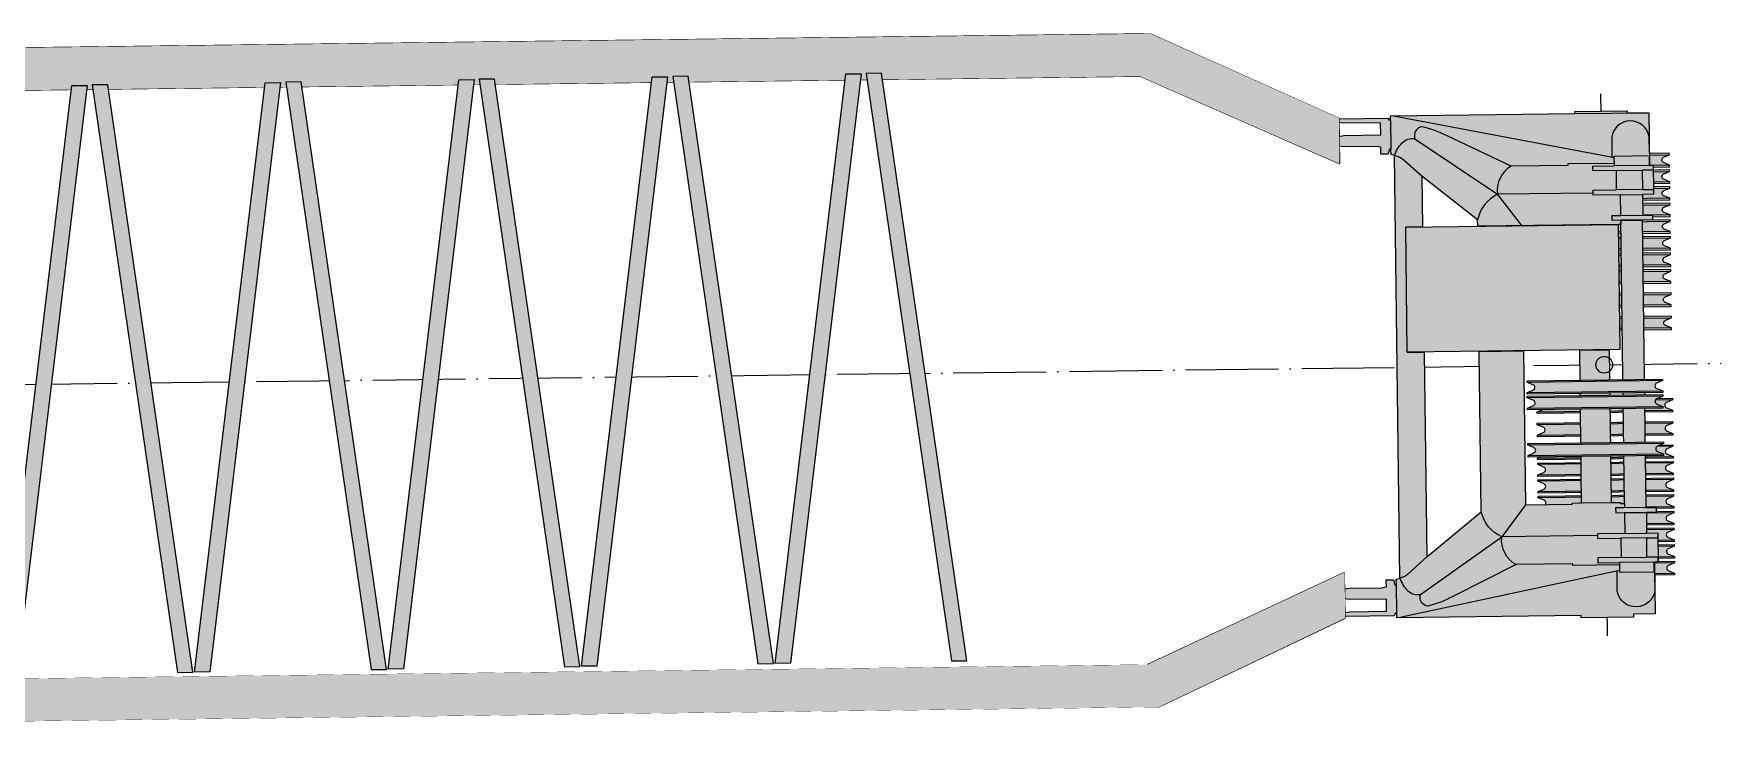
# Model space of a CAD drawing. Header units: millimetres. Extents: x -9999 to 19228, y -21000 to 39185.
# Drawn here: x 10249 to 18970, y -16707 to -13061 of the extents above; entities that cross this region are included whole.
import ezdxf

# ---------------------------------------------------------------- set-up
doc = ezdxf.new("R2010")
doc.units = ezdxf.units.MM
doc.set_wipeout_variables(frame=1)
doc.linetypes.add('ACAD_ISO04W100', pattern=[30, 24, -3, 0, -3])
doc.layers.add('Техника. Кран LR 1800', color=250, linetype='Continuous')
doc.layers.add('Техника. Кран LR 1800 Штриховка', color=7, linetype='Continuous', true_color=0xffd147)

# ---------------------------------------------------------------- blocks, each defined once
blk = doc.blocks.new('LR 1800-1-20230901.151408')
at = {"color": 0, "linetype": 'ByBlock', "lineweight": -2, "transparency": 16777216}
blk.add_wipeout([(350, 35), (350, 26.6), (319.3, 13.9), (319.3, 13.9), (312.5, 8.3), (310, 0), (312.5, -8.3), (319.3, -13.9), (319.3, -13.9), (350, -26.6), (350, -35), (-350, -35), (-350, -26.6), (-319.3, -13.9), (-319.3, -13.9), (-312.5, -8.3), (-310, 0), (-312.5, 8.3), (-319.3, 13.9), (-319.3, 13.9), (-350, 26.6), (-350, 35)], dxfattribs=at)
at = {"layer": 'Техника. Кран LR 1800 Штриховка', "transparency": 16777216}
h = blk.add_hatch(color=256, dxfattribs=at)
h.dxf.hatch_style = 1
h.set_gradient(color1=(173, 173, 173), tint=1, name='CYLINDER')
edge = h.paths.add_edge_path()
edge.add_line((-350, 35), (350, 35))
edge.add_line((350, 35), (350, 26.6))
edge.add_line((350, 26.6), (319.3, 13.9))
edge.add_arc((325, 0), 15, 112.5, 247.5)
edge.add_line((319.3, -13.9), (350, -26.6))
edge.add_line((350, -26.6), (350, -35))
edge.add_line((350, -35), (-350, -35))
edge.add_line((-350, -35), (-350, -26.6))
edge.add_line((-350, -26.6), (-319.3, -13.9))
edge.add_arc((-325, 0), 15, 292.5, 427.5)
edge.add_line((-319.3, 13.9), (-350, 26.6))
edge.add_line((-350, 26.6), (-350, 35))
at = {"color": 0, "linetype": 'ByBlock', "lineweight": 5, "transparency": 16777216}
blk.add_lwpolyline([(-350, 35), (350, 35), (350, 26.6), (319.3, 13.9, 0.668179), (319.3, -13.9), (350, -26.6), (350, -35), (-350, -35), (-350, -26.6), (-319.3, -13.9, 0.668179), (-319.3, 13.9), (-350, 26.6), (-350, 35)], format="xyb", dxfattribs=at)
for points in [[(350, 26.6), (-350, 26.6)], [(-350, -26.6), (350, -26.6)]]:
    blk.add_lwpolyline(points, dxfattribs=at)
blk = doc.blocks.new('LR 1800-1-20230903.072846')
at = {"color": 0, "linetype": 'ByBlock', "lineweight": -2, "transparency": 16777216, "xscale": -1}
for p in [(0, 968.4), (0, 796.4), (0, 624.4), (0, 332.4), (0, 212.4)]:
    blk.add_blockref('LR 1800-1-20230901.151408', p, dxfattribs=at)
at = {"color": 0, "linetype": 'ByBlock', "lineweight": -2, "transparency": 16777216, "rotation": 179.9999999999999}
for p in [(0, -212.4), (0, -332.4), (0, -624.4), (0, -796.4), (0, -968.4)]:
    blk.add_blockref('LR 1800-1-20230901.151408', p, dxfattribs=at)
at = {"color": 0, "linetype": 'ByBlock', "lineweight": -2, "transparency": 16777216, "xscale": -1}
for p in [(0, 1054.4), (0, 882.4), (0, 710.4), (0, 538.4)]:
    blk.add_blockref('LR 1800-1-20230901.151408', p, dxfattribs=at)
at = {"color": 0, "linetype": 'ByBlock', "lineweight": -2, "transparency": 16777216, "rotation": 179.9999999999999}
for p in [(0, -538.4), (0, -710.4), (0, -882.4), (0, -1054.4)]:
    blk.add_blockref('LR 1800-1-20230901.151408', p, dxfattribs=at)
at = {"color": 0, "linetype": 'ByBlock', "lineweight": -2, "transparency": 16777216, "xscale": -1}
blk.add_blockref('LR 1800-1-20230901.151408', (0, 452.4), dxfattribs=at)
at = {"color": 0, "linetype": 'ByBlock', "lineweight": -2, "transparency": 16777216, "rotation": 179.9999999999999}
blk.add_blockref('LR 1800-1-20230901.151408', (0, -452.4), dxfattribs=at)
at = {"color": 0, "linetype": 'ByBlock', "lineweight": -2, "transparency": 16777216}
blk.add_wipeout([(-929.7, 724.4), (-1017.1, 724.4), (-1017.1, 77.4), (-929.7, 77.4), (-929.7, -981.6), (-644.9, -751.6), (-644.9, 77.4), (-415.5, 77.4), (-415.5, -717.9), (-175, -717.9), (-175, -712.4), (-125.7, -712.4), (-125.7, 77.4), (26.7, 77.4), (26.7, -712.4), (75, -712.4), (75, -717.9), (95.6, -717.9), (95.6, 745.6), (205.6, 745.6), (205.6, -740.4), (258.4, -740.4), (258.4, -765.4), (208.4, -765.4), (208.4, -872.4), (265.6, -872.4), (265.6, -888), (265.6, -1022.4), (246.8, -1022.4), (246.8, -1290.9), (135, -1290.9), (135, -1305.4), (-135, -1305.4), (-135, -1294.2), (-1088, -1294.3), (-1088, -1271.9), (-1095.4, -1271.9), (-1102.2, -1283.4), (-1355, -1283.4), (-1355, -1263.8), (-1330, -1259.4), (-1140, -1259.4), (-1140, -1196.4), (-1330, -1196.4), (-1355, -1192), (-1355, -1141.8), (-1330, -1137.4), (-1164.5, -1137.4), (-1140, -1133), (-1140, -1097.4), (-1102.2, -1097.4), (-1095.4, -1122.9), (-1088, -1122.9), (-1088, -1095.6), (-1069.8, -1089.7), (-1069.8, 1095), (-1088, 1100.8), (-1088, 1128.1), (-1095.4, 1128.1), (-1102.7, 1102.6), (-1140, 1102.6), (-1140, 1138.2), (-1164.5, 1142.6), (-1330, 1142.6), (-1355, 1147), (-1355, 1197.2), (-1330, 1201.6), (-1140, 1201.6), (-1140, 1264.6), (-1330, 1264.6), (-1355, 1269), (-1355, 1288.6), (-1102.2, 1288.6), (-1095.4, 1277.1), (-1088, 1277.1), (-1088, 1299.6), (-135, 1299.5), (-135, 1310.6), (135, 1310.6), (135, 1299.5), (246.8, 1299.5), (246.8, 1027.6), (265.6, 1027.6), (265.6, 902.6), (265.6, 877.6), (208.4, 877.6), (208.4, 770.6), (258.4, 770.6), (258.4, 745.6), (95.6, 745.6), (95.6, 723.1), (81.9, 723.1), (81.9, 724.4), (-644.9, 724.4), (-644.9, 756.8), (-929.7, 986.8)], dxfattribs=at)
at = {"layer": 'Техника. Кран LR 1800 Штриховка', "transparency": 16777216}
h = blk.add_hatch(color=256, dxfattribs=at)
h.dxf.hatch_style = 1
h.paths.add_polyline_path([(-929.7, 986.8), (-929.7, 724.4), (-1017.1, 724.4), (-1017.1, 77.4), (-929.7, 77.4), (-929.7, -981.6), (-644.9, -751.6), (-644.9, 77.4), (-415.5, 77.4), (-415.5, -717.9), (-175, -717.9), (-175, -712.4), (-125.7, -712.4), (-125.7, 77.4), (26.7, 77.4), (26.7, -712.4), (75, -712.4), (75, -717.9), (95.6, -717.9), (95.6, 745.6), (205.6, 745.6), (205.6, -740.4), (258.4, -740.4), (258.4, -765.4), (208.4, -765.4), (208.4, -872.4), (265.6, -872.4), (265.6, -888), (265.6, -1022.4), (246.8, -1022.4), (246.8, -1290.9), (135, -1290.9), (135, -1305.4), (-135, -1305.4), (-135, -1294.2), (-1088, -1294.3), (-1088, -1271.9), (-1095.4, -1271.9), (-1102.2, -1283.4), (-1355, -1283.4), (-1355, -1263.8), (-1330, -1259.4), (-1140, -1259.4), (-1140, -1196.4), (-1330, -1196.4), (-1355, -1192), (-1355, -1141.8), (-1330, -1137.4), (-1164.5, -1137.4), (-1140, -1133), (-1140, -1097.4), (-1102.2, -1097.4), (-1095.4, -1122.9), (-1088, -1122.9), (-1088, -1095.6), (-1069.8, -1089.7), (-1069.8, 1095), (-1088, 1100.8), (-1088, 1128.1), (-1095.4, 1128.1), (-1102.7, 1102.6), (-1140, 1102.6), (-1140, 1138.2), (-1164.5, 1142.6), (-1330, 1142.6), (-1355, 1147), (-1355, 1197.2), (-1330, 1201.6), (-1140, 1201.6), (-1140, 1264.6), (-1330, 1264.6), (-1355, 1269), (-1355, 1288.6), (-1102.2, 1288.6), (-1095.4, 1277.1), (-1088, 1277.1), (-1088, 1299.6), (-135, 1299.5), (-135, 1310.6), (135, 1310.6), (135, 1299.5), (246.8, 1299.5), (246.8, 1027.6), (265.6, 1027.6), (265.6, 902.6), (265.6, 877.6), (208.4, 877.6), (208.4, 770.6), (258.4, 770.6), (258.4, 745.6), (95.6, 745.6), (95.6, 723.1), (81.9, 723.1), (81.9, 724.4), (-644.9, 724.4), (-644.9, 756.8)])
at = {"color": 0, "linetype": 'ByBlock', "lineweight": -2, "transparency": 16777216}
blk.add_lwpolyline([(-929.7, 986.8), (-929.7, 724.4), (-1017.1, 724.4), (-1017.1, 77.4), (-929.7, 77.4), (-929.7, -981.6), (-644.9, -751.6), (-644.9, 77.4), (-415.5, 77.4), (-415.5, -717.9), (-175, -717.9), (-175, -712.4), (-125.7, -712.4), (-125.7, 77.4), (26.7, 77.4), (26.7, -712.4), (75, -712.4), (75, -717.9), (95.6, -717.9), (95.6, 745.6), (205.6, 745.6), (205.6, -740.4), (258.4, -740.4), (258.4, -765.4), (208.4, -765.4), (208.4, -872.4), (265.6, -872.4), (265.6, -888), (265.6, -1022.4), (246.8, -1022.4), (246.8, -1290.9), (135, -1290.9), (135, -1305.4), (-135, -1305.4), (-135, -1294.2), (-1088, -1294.3), (-1088, -1271.9), (-1095.4, -1271.9), (-1102.2, -1283.4), (-1355, -1283.4), (-1355, -1263.8), (-1330, -1259.4), (-1140, -1259.4), (-1140, -1196.4), (-1330, -1196.4), (-1355, -1192), (-1355, -1141.8), (-1330, -1137.4), (-1164.5, -1137.4), (-1140, -1133), (-1140, -1097.4), (-1102.2, -1097.4), (-1095.4, -1122.9), (-1088, -1122.9), (-1088, -1095.6), (-1069.8, -1089.7), (-1069.8, 1095), (-1088, 1100.8), (-1088, 1128.1), (-1095.4, 1128.1), (-1102.7, 1102.6), (-1140, 1102.6), (-1140, 1138.2), (-1164.5, 1142.6), (-1330, 1142.6), (-1355, 1147), (-1355, 1197.2), (-1330, 1201.6), (-1140, 1201.6), (-1140, 1264.6), (-1330, 1264.6), (-1355, 1269), (-1355, 1288.6), (-1102.2, 1288.6), (-1095.4, 1277.1), (-1088, 1277.1), (-1088, 1299.6), (-135, 1299.5), (-135, 1310.6), (135, 1310.6), (135, 1299.5), (246.8, 1299.5), (246.8, 1027.6), (265.6, 1027.6), (265.6, 902.6), (265.6, 877.6), (208.4, 877.6), (208.4, 770.6), (258.4, 770.6), (258.4, 745.6), (95.6, 745.6), (95.6, 723.1), (81.9, 723.1), (81.9, 724.4), (-644.9, 724.4), (-644.9, 756.8)], close=True, dxfattribs=at)
for points in [[(-1088, 1277.1), (-1088, 1128.1)], [(65.6, 1068.6), (-1064.2, 1296.7), (-1072.7, 1299.5)], [(-135, 1299.5), (246.8, 1299.5)], [(95.6, 723.1), (95.6, 745.6), (49.9, 745.6), (49.9, 770.6), (95.6, 770.6), (95.6, 877.6), (-45.4, 877.6), (-45.6, 902.6), (75.5, 902.6), (75.5, 1002.6), (-45.6, 1002.6), (-45.6, 1027.6), (65.6, 1027.6), (65.6, 1077.6), (245.6, 1077.6), (245.6, 1027.6), (265.6, 1027.6), (265.6, 1002.6), (208.4, 1002.6), (208.4, 902.6), (265.6, 902.6), (265.6, 893.3)], [(245.6, 1027.6), (65.6, 1027.6)], [(75.5, 1002.6), (208.4, 1002.6)], [(-416.4, 724.4), (-539.8, 887.6)], [(208.4, 902.6), (75.5, 902.6)], [(95.6, 877.6), (208.4, 877.6)], [(95.6, 770.6), (208.4, 770.6)], [(205.6, 745.6), (95.6, 745.6)], [(-415.5, -717.9), (-539.8, -882.4)], [(-125.7, -712.4), (26.7, -712.4)], [(95.6, -717.9), (95.6, -740.4), (49.9, -740.4), (49.9, -765.4), (95.6, -765.4), (95.6, -872.4), (-45.4, -872.4), (-45.6, -897.4), (75.5, -897.4), (75.5, -997.4), (-45.6, -997.4), (-45.6, -1022.4), (65.6, -1022.4), (65.6, -1072.4), (245.6, -1072.4), (245.6, -1022.4), (265.6, -1022.4), (265.6, -997.4), (208.4, -997.4), (208.4, -897.4), (265.6, -897.4), (265.6, -888)], [(205.6, -740.4), (95.6, -740.4)], [(95.6, -765.4), (208.4, -765.4)], [(208.4, -897.4), (75.5, -897.4)], [(95.6, -872.4), (208.4, -872.4)], [(245.6, -1022.4), (65.6, -1022.4)], [(75.5, -997.4), (208.4, -997.4)], [(-1088, -1271.9), (-1088, -1122.9)], [(65.6, -1063.3), (-1064.2, -1291.5), (-1072.7, -1294.2)]]:
    blk.add_lwpolyline(points, dxfattribs=at)
for points in [[(65.6, 1040.1), (-174.5, 1040.1), (-174.5, 1032.1), (-468.1, 1032.1), (-796.4, 1192.2, 0.059058), (-926.6, 1241.5, 0.479672), (-963.7, 1179.7), (-539.8, 887.6)], [(246.9, 1093.7), (246.9, 1175.7, 0.852618), (53.2, 1175.7), (53.2, 1071.1)], [(-1069.8, 1095, -0.120932), (-1030.5, 1158.9, -0.249799), (-963.7, 1179.7)], [(-929.7, 986.8), (-1030, 1076.7, 0.087865), (-1069.8, 1095)], [(-468.1, 1032.1, 0.312025), (-539.8, 887.6)], [(-45.4, 887.6), (-539.8, 887.6, 0.234904), (-644.9, 756.8)], [(-45.4, -882.4), (-539.8, -882.4, -0.234904), (-644.9, -751.6)], [(65.6, -1034.9), (-174.5, -1034.9), (-174.5, -1026.9), (-468.1, -1026.9), (-796.4, -1187, -0.059058), (-926.6, -1236.2, -0.479672), (-963.7, -1174.5), (-539.8, -882.4)], [(-468.1, -1026.9, -0.312025), (-539.8, -882.4)], [(-929.7, -981.6), (-1030, -1071.4, -0.087865), (-1069.8, -1089.7)], [(-1069.8, -1089.7, 0.120932), (-1030.5, -1153.6, 0.249799), (-963.7, -1174.5)], [(246.9, -1088.5), (246.9, -1170.5, -0.852618), (53.2, -1170.5), (53.2, -1065.8)]]:
    blk.add_lwpolyline(points, format="xyb", dxfattribs=at)
blk.add_circle((0, 0), 43, dxfattribs=at)
at = {"color": 0, "linetype": 'ByBlock', "lineweight": -2, "transparency": 16777216, "rotation": 179.9999999999999}
for p in [(-49.5, -112.4), (-49.5, -437.4)]:
    blk.add_blockref('LR 1800-1-20230901.151408', p, dxfattribs=at)
at = {"color": 0, "linetype": 'ByBlock', "lineweight": -2, "transparency": 16777216}
blk.add_wipeout([(-1017.1, 77.4), (-1017.1, 724.4), (81.9, 724.4), (81.9, 77.4)], dxfattribs=at)
at = {"layer": 'Техника. Кран LR 1800 Штриховка', "transparency": 16777216}
h = blk.add_hatch(color=256, dxfattribs=at)
h.dxf.hatch_style = 1
h.paths.add_polyline_path([(81.9, 77.4), (-1017.1, 77.4), (-1017.1, 724.4), (81.9, 724.4)])
at = {"color": 0, "linetype": 'ByBlock', "lineweight": -2, "transparency": 16777216}
blk.add_lwpolyline([(81.9, 77.4), (-1017.1, 77.4), (-1017.1, 724.4), (81.9, 724.4)], close=True, dxfattribs=at)
at = {"color": 0, "linetype": 'ByBlock', "lineweight": -2, "transparency": 16777216, "rotation": 179.9999999999999}
blk.add_blockref('LR 1800-1-20230901.151408', (-49.5, -192.4), dxfattribs=at)
blk = doc.blocks.new('LR 1800-1-20181117.123180562')
at = {"color": 0, "linetype": 'ByBlock', "lineweight": -2, "transparency": 16777216}
blk.add_wipeout([(126.1, -1605.4), (205.6, -1605.4), (-197.1, 1435.4), (-276.6, 1435.4)], dxfattribs=at)
at = {"layer": 'Техника. Кран LR 1800 Штриховка', "lineweight": -2, "transparency": 16777216}
h = blk.add_hatch(color=256, dxfattribs=at)
h.dxf.hatch_style = 1
h.paths.add_polyline_path([(-197.1, 1435.4), (-276.6, 1435.4), (126.1, -1605.4), (205.6, -1605.4)])
at = {"color": 0, "linetype": 'ByBlock', "lineweight": -2, "transparency": 16777216}
blk.add_lwpolyline([(-197.1, 1435.4), (-276.6, 1435.4), (126.1, -1605.4), (205.6, -1605.4), (-197.1, 1435.4)], dxfattribs=at)
blk = doc.blocks.new('*U372')
at = {"color": 0, "linetype": 'ACAD_ISO04W100', "lineweight": 5, "ltscale": 20, "transparency": 16777216}
for p, q in [((18364.9, 228.3), (18347.5, 1628.2)), ((0, 0), (18364.9, 228.3)), ((18382.3, -1171.6), (18364.9, 228.3))]:
    blk.add_line(p, q, dxfattribs=at)
at = {"color": 0, "linetype": 'ACAD_ISO04W100', "lineweight": 9, "ltscale": 20, "transparency": 16777216}
blk.add_line((18364.9, 228.3), (18969.7, 235.8), dxfattribs=at)
at = {"color": 0, "linetype": 'ByBlock', "lineweight": -2, "transparency": 16777216}
for points in [[(15965.9, 1719), (16020, 1938.8), (2609, 1772.1), (2668.6, 1553.7)], [(16003.7, -1321.6), (16063.3, -1540), (2652.3, -1706.7), (2706.4, -1486.9)]]:
    blk.add_lwpolyline(points, close=True, dxfattribs=at)
at = {"color": 0, "linetype": 'ByBlock', "lineweight": -2, "transparency": 16777216, "rotation": 0.7121737428865003}
blk.add_blockref('LR 1800-1-20230903.072846', (18364.9, 228.3), dxfattribs=at)
at = {"color": 0, "linetype": 'ByBlock', "lineweight": -2, "transparency": 16777216}
for points in [[(16994, 1503.4), (16996.9, 1267.2), (15965.9, 1719), (16020, 1938.8)], [(17026.1, -1080.5), (17023.2, -844.3), (16003.7, -1321.6), (16063.3, -1540)]]:
    blk.add_lwpolyline(points, close=True, dxfattribs=at)
for points in [[(16020, 1938.8), (2609, 1772.1), (2668.6, 1553.7), (15965.9, 1719)], [(17023.2, -844.3), (16003.7, -1321.6), (16063.3, -1540), (17026.1, -1080.5)]]:
    blk.add_wipeout(points, dxfattribs=at)
for points in [[(16996.9, 1267.2), (15965.9, 1719), (16020, 1938.8), (16994, 1503.4)], [(16063.3, -1540), (2652.3, -1706.7), (2706.4, -1486.9), (16003.7, -1321.6)]]:
    blk.add_wipeout(points, dxfattribs=at)
at = {"layer": 'Техника. Кран LR 1800 Штриховка', "transparency": 16777216}
h = blk.add_hatch(color=256, dxfattribs=at)
h.dxf.hatch_style = 1
h.paths.add_polyline_path([(15965.9, 1719), (16020, 1938.8), (2609, 1772.1), (2668.6, 1553.7)])
h = blk.add_hatch(color=256, dxfattribs=at)
h.dxf.hatch_style = 1
h.paths.add_polyline_path([(16996.9, 1267.2), (15965.9, 1719), (16020, 1938.8), (16994, 1503.4)])
h = blk.add_hatch(color=256, dxfattribs=at)
h.dxf.hatch_style = 1
h.paths.add_polyline_path([(17023.2, -844.3), (16003.7, -1321.6), (16063.3, -1540), (17026.1, -1080.5)])
h = blk.add_hatch(color=256, dxfattribs=at)
h.dxf.hatch_style = 1
h.paths.add_polyline_path([(16063.3, -1540), (2652.3, -1706.7), (2706.4, -1486.9), (16003.7, -1321.6)])
at = {"color": 0, "linetype": 'ByBlock', "lineweight": -2, "transparency": 16777216, "rotation": 0.7121737428865003}
for p in [(10846.2, 242.2), (11846.1, 257.1), (12846, 272), (13845.9, 286.9), (14845.7, 301.8)]:
    blk.add_blockref('LR 1800-1-20181117.123180562', p, dxfattribs=at)
at = {"color": 0, "linetype": 'ByBlock', "lineweight": -2, "transparency": 16777216, "xscale": -1, "rotation": 0.712173742886481}
for p in [(10266.3, 233.2), (11266.1, 248.2), (12266, 263.2), (13265.9, 278.2), (14265.8, 293.2)]:
    blk.add_blockref('LR 1800-1-20181117.123180562', p, dxfattribs=at)

msp = doc.modelspace()

# ---------------------------------------------------------------- block references
at = {"layer": 'Техника. Кран LR 1800', "transparency": 16777216}
msp.add_blockref('*U372', (0, -15000), dxfattribs=at)

doc.saveas('drawing.dxf')
